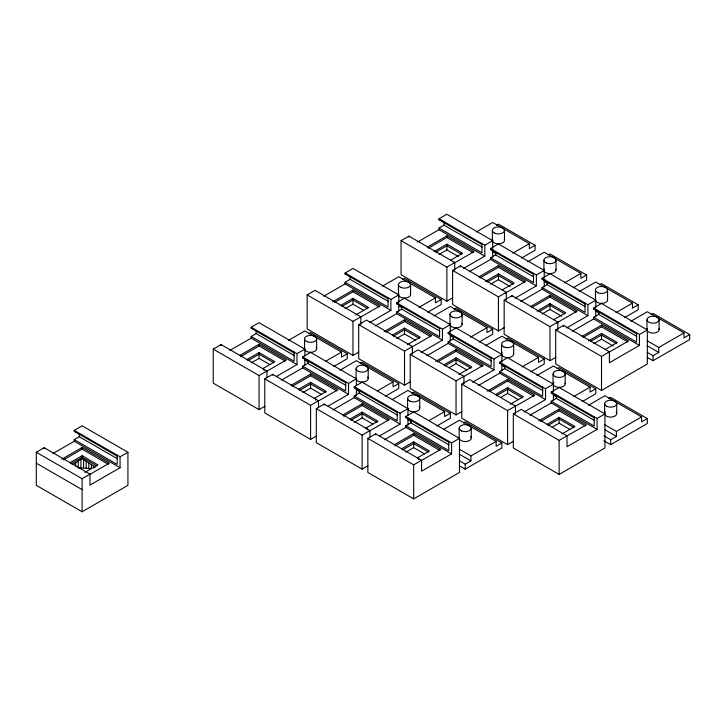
<?xml version="1.0" encoding="UTF-8"?>
<svg xmlns="http://www.w3.org/2000/svg" width="726" height="726" viewBox="0 0 726 726"><rect width="100%" height="100%" fill="white"/><g stroke="black" fill="none" stroke-linecap="round" stroke-linejoin="round"><path stroke-width="1.09" d="M73.108 464.422L82.111 458.596L82.111 455.737L70.068 462.689M264.899 406.251L259.055 409.627L213.235 383.174L213.235 349.115L221.112 344.569L266.923 371.022L266.923 377.565M294.13 352.999L251.178 328.206L251.178 327.217L259.055 322.671L304.866 349.115L304.866 355.713M358.816 352.028L352.972 355.404L307.152 328.951L307.152 294.892L315.03 290.346L360.84 316.799L360.84 324.44M388.047 298.776L345.095 273.983L345.095 272.994L352.972 268.448L398.783 294.892L398.783 302.588M452.734 297.805L446.889 301.181L401.07 274.727L401.07 240.669L408.947 236.122L454.757 262.576L454.757 270.217M481.964 244.553L439.012 219.76L439.012 218.771L446.889 214.224L492.7 240.669L492.7 248.365M74.243 430.364L82.111 425.817L127.93 452.262L127.93 485.331L82.111 511.776L36.3 485.331L36.3 452.262L44.177 447.715L89.988 474.169L89.988 485.077L120.053 467.725L120.053 456.808L74.243 430.364L74.243 431.353L117.185 456.146M251.178 327.217L296.988 353.662L296.988 364.579L251.178 338.125L251.178 336.474L256.187 333.579L294.257 355.558M345.095 272.994L390.906 299.439L390.906 310.356L345.095 283.902L345.095 282.251L350.104 279.356L388.174 301.335M439.012 218.771L484.823 245.216L484.823 256.133L439.012 229.679L439.012 228.028L444.022 225.133L482.091 247.112M120.053 467.725L74.243 441.272L74.243 439.62L79.252 436.725L117.322 458.705M229.843 350.44L251.178 338.125M323.76 296.217L345.095 283.902M417.677 241.994L439.012 229.679M52.907 453.587L74.243 441.272M239.625 355.54L259.055 344.324L286.253 360.032L266.823 371.249M332.572 301.88L352.972 290.101L380.17 305.809L360.74 317.026M427.46 247.094L446.889 235.877L474.087 251.586L453.686 263.366M61.71 459.249L82.111 447.47L109.317 463.179L89.888 474.396M240.596 356.638L259.055 345.975L285.282 361.121M334.514 302.415L352.972 291.752L379.199 306.898M428.431 248.192L446.889 237.529L473.116 252.675M63.652 459.785L82.111 449.122L108.346 464.268M247.012 359.542L259.055 352.591L274.8 361.684L262.758 368.636M340.93 305.319L352.972 298.368L368.717 307.461L355.749 314.948M433.921 251.632L446.889 244.145L462.634 253.238L450.592 260.189M247.938 360.659L259.055 354.243L273.874 362.8M341.855 306.436L352.972 300.019L367.792 308.577M435.772 252.212L446.889 245.796L461.709 254.354M70.994 463.805L82.111 457.389L96.939 465.947M288.394 340.449L304.866 330.938L341.519 352.092L341.519 357.056L347.246 353.743L347.246 358.708L333.742 366.503M382.312 286.225L398.783 276.715L435.437 297.869L435.437 302.833L441.163 299.52L441.163 304.484L427.659 312.28M476.229 232.002L492.7 222.492L529.354 243.646L529.354 248.61L535.08 245.297L535.08 250.261L521.577 258.057M251.241 362.882L259.055 358.381L269.791 364.579M345.159 308.659L352.972 304.158L363.708 310.356M439.076 254.436L446.889 249.935L458.605 256.695M308.686 333.688L310.592 332.59L347.246 353.743M402.603 279.465L404.509 278.367L441.163 299.52M496.52 225.241L498.426 224.143L535.08 245.297M84.897 472.317L97.865 464.831L82.111 455.737M213.235 349.115L259.055 375.569L266.923 371.022M296.988 353.662L304.866 349.115M307.152 294.892L352.972 321.346L360.84 316.799M390.906 299.439L398.783 294.892M401.07 240.669L446.889 267.123L454.757 262.576M484.823 245.216L492.7 240.669M36.3 452.262L82.111 478.715L89.988 474.169M120.053 456.808L127.93 452.262M316.436 435.999L310.592 439.384L264.781 412.931L264.781 378.872L272.649 374.326L318.469 400.779L318.469 407.322M345.667 382.756L302.715 357.963L302.715 356.974L310.592 352.428L356.402 378.872L356.402 385.47M410.362 381.776L404.509 385.161L358.698 358.708L358.698 324.649L366.566 320.102L412.386 346.556L412.386 354.197M439.584 328.533L396.632 303.74L396.632 302.751L404.509 298.204L450.32 324.649L450.32 332.345M504.28 327.562L498.426 330.938L452.616 304.484L452.616 270.426L460.493 265.879L506.303 292.333L506.303 299.974M533.501 274.31L490.558 249.517L490.558 248.528L498.426 243.981L544.246 270.426L544.246 278.122M276.624 376.331L296.988 364.579M369.57 322.671L390.906 310.356M463.487 268.448L484.823 256.133M302.715 356.974L348.534 383.419L348.534 394.336L302.715 367.882L302.715 366.231L307.724 363.336L345.794 385.315M396.632 302.751L442.452 329.196L442.452 340.113L396.632 313.659L396.632 312.008L401.65 309.113L439.72 331.092M490.558 248.528L536.369 274.972L536.369 285.89L490.558 259.436L490.558 257.784L495.568 254.89L533.637 276.869M281.379 380.197L302.715 367.882M375.297 325.974L396.632 313.659M469.214 271.751L490.558 259.436M326.01 361.049L341.519 352.092M418.956 307.379L435.437 297.869M512.874 253.156L529.354 243.646M291.162 385.297L310.592 374.081L337.79 389.789L318.36 401.006M384.108 331.637L404.509 319.857L431.716 335.566L412.286 346.783M478.997 276.851L498.426 265.634L525.633 281.343L505.232 293.123M292.133 386.395L310.592 375.732L336.819 390.878M386.05 332.172L404.509 321.509L430.745 336.655M479.968 277.949L498.426 267.286L524.662 282.432M298.549 389.299L310.592 382.348L326.337 391.441L314.294 398.392M392.467 335.076L404.509 328.125L420.254 337.218L407.286 344.705M485.458 281.389L498.426 273.902L514.18 282.995L502.138 289.946M299.475 390.416L310.592 384L325.411 392.557M393.392 336.192L404.509 329.776L419.329 338.334M487.309 281.969L498.426 275.553L513.246 284.111M339.931 370.206L356.402 360.695L393.056 381.849L393.056 386.813L398.783 383.5L398.783 388.464L385.279 396.26M433.849 315.982L450.32 306.472L486.974 327.626L486.974 332.59L492.7 329.277L492.7 334.241L479.196 342.037M527.766 261.759L544.246 252.249L580.891 273.403L580.891 278.367L586.617 275.054L586.617 280.018L573.113 287.814M302.787 392.639L310.592 388.129L321.328 394.336M396.705 338.416L404.509 333.906L415.245 340.113M490.622 284.193L498.426 279.682L510.142 286.452M360.223 363.445L362.129 362.347L398.783 383.5M454.14 309.222L456.046 308.123L492.7 329.277M548.057 254.998L549.972 253.9L586.617 275.054M264.781 378.872L310.592 405.326L318.469 400.779M348.534 383.419L356.402 378.872M358.698 324.649L404.509 351.103L412.386 346.556M442.452 329.196L450.32 324.649M452.616 270.426L498.426 296.88L506.303 292.333M536.369 274.972L544.246 270.426M367.982 465.756L362.129 469.141L316.318 442.688L316.318 408.629L324.195 404.083L370.006 430.536L370.006 437.079M397.213 412.513L354.261 387.72L354.261 386.731L362.129 382.185L407.948 408.629L407.948 415.227M461.899 411.533L456.046 414.918L410.235 388.464L410.235 354.406L418.112 349.859L463.923 376.313L463.923 383.954M491.13 358.29L448.178 333.497L448.178 332.508L456.046 327.961L501.866 354.406L501.866 362.102M555.817 357.31L549.972 360.695L504.153 334.241L504.153 300.183L512.03 295.636L557.84 322.09L557.84 329.731M585.047 304.067L542.095 279.274L542.095 278.285L549.972 273.738L595.783 300.183L595.783 307.878M328.161 406.088L348.534 394.336M421.116 352.428L442.452 340.113M515.033 298.204L536.369 285.89M354.261 386.731L400.071 413.176L400.071 424.093L354.261 397.639L354.261 395.988L359.27 393.093L397.34 415.072M448.178 332.508L493.989 358.953L493.989 369.87L448.178 343.416L448.178 341.764L453.187 338.87L491.257 360.849M542.095 278.285L587.906 304.729L587.906 315.647L542.095 289.193L542.095 287.541L547.105 284.646L585.174 306.626M332.925 409.954L354.261 397.639M426.843 355.731L448.178 343.416M520.76 301.508L542.095 289.193M377.547 390.806L393.056 381.849M470.502 337.136L486.974 327.626M564.42 282.913L580.891 273.403M342.699 415.054L362.129 403.837L389.336 419.546L369.906 430.763M435.645 361.394L456.046 349.614L483.253 365.323L463.823 376.54M530.543 306.608L549.972 295.391L577.17 311.1L556.769 322.87M343.67 416.143L362.129 405.489L388.365 420.635M437.587 361.92L456.046 351.266L482.282 366.412M531.514 307.697L549.972 297.043L576.199 312.189M350.086 419.056L362.129 412.105L377.883 421.198L365.84 428.149M444.003 364.833L456.046 357.882L471.8 366.975L458.832 374.462M536.995 311.145L549.972 303.659L565.717 312.752L553.675 319.703M351.012 420.173L362.129 413.756L376.957 422.314M444.938 365.949L456.046 359.533L470.875 368.091M538.855 311.726L549.972 305.31L564.792 313.868M392.439 399.4L407.948 390.443L444.593 411.606L444.593 416.57L450.32 413.257L450.32 418.221L436.825 426.017M485.385 345.739L501.866 336.22L538.51 357.383L538.51 362.347L544.246 359.034L544.246 363.998L530.742 371.794M579.303 291.516L595.783 282.006L632.437 303.159L632.437 308.123L638.163 304.811L638.163 309.775L624.659 317.571M354.324 422.396L362.129 417.886L372.874 424.093M449.222 367.61L456.046 363.662L466.791 369.87M542.159 313.95L549.972 309.439L561.679 316.209M411.76 393.202L413.675 392.104L450.32 413.257M505.686 338.978L507.592 337.88L544.246 359.034M599.603 284.755L601.509 283.657L638.163 304.811M316.318 408.629L362.129 435.083L370.006 430.536M400.071 413.176L407.948 408.629M410.235 354.406L456.046 380.86L463.923 376.313M493.989 358.953L501.866 354.406M504.153 300.183L549.972 326.636L557.84 322.09M587.906 304.729L595.783 300.183M405.798 416.488L413.675 411.941L459.485 438.386L459.485 472.445L413.675 498.889L367.855 472.445L367.855 438.386L375.732 433.839L421.543 460.293L421.543 471.201L451.608 453.841L451.608 442.933L405.798 416.488L405.798 417.477L448.75 442.27M513.436 441.29L507.592 444.666L461.781 418.221L461.781 384.163L469.649 379.616L515.469 406.07L515.469 413.711M542.667 388.047L499.715 363.254L499.715 362.265L507.592 357.718L553.403 384.163L553.403 391.858M593.632 308.042L601.509 303.495L647.32 329.94L647.32 363.998L601.509 390.452L555.699 363.998L555.699 329.94L563.567 325.393L609.386 351.847L609.386 362.755L639.452 345.394L639.452 334.486L593.632 308.042L593.632 309.031L636.584 333.824M379.707 435.845L400.071 424.093M472.653 382.185L493.989 369.87M566.57 327.961L587.906 315.647M451.608 453.841L405.798 427.396L405.798 425.745L410.807 422.85L448.877 444.829M499.715 362.265L545.535 388.709L545.535 399.618L499.715 373.173L499.715 371.521L504.724 368.626L542.794 390.606M639.452 345.394L593.632 318.95L593.632 317.298L598.641 314.403L636.711 336.383M384.462 439.711L405.798 427.396M478.38 385.488L499.715 373.173M572.297 331.265L593.632 318.95M429.093 420.563L444.593 411.606M522.039 366.893L538.51 357.383M615.957 312.67L632.437 303.159M394.245 444.811L413.675 433.594L440.873 449.303L421.443 460.52M487.191 391.151L507.592 379.371L534.79 395.08L515.36 406.297M582.08 336.365L601.509 325.148L628.707 340.857L608.306 352.627M395.216 445.9L413.675 435.246L439.902 450.392M489.133 391.677L507.592 381.023L533.819 396.169M583.051 337.454L601.509 326.8L627.736 341.946M401.632 448.813L413.675 441.862L429.42 450.955L417.377 457.906M495.549 394.59L507.592 387.639L523.337 396.732L510.369 404.219M588.541 340.902L601.509 333.415L617.254 342.509L605.212 349.46M402.558 449.929L413.675 443.513L428.494 452.071M496.475 395.706L507.592 389.29L522.411 397.848M590.392 341.483L601.509 335.067L616.329 343.625M443.976 429.157L459.485 420.2L496.139 441.363L496.139 446.327L501.866 443.014L501.866 447.978L465.212 469.141L459.422 465.793M536.931 375.496L553.403 365.977L590.057 387.139L590.057 392.104L595.783 388.791L595.783 393.755L582.279 401.551M630.849 321.273L647.32 311.753L683.974 332.916L683.974 337.88L689.7 334.568L689.7 339.532L653.046 360.695L647.265 357.346M405.861 452.153L413.675 447.643L424.411 453.85M500.758 397.367L507.592 393.419L518.328 399.627M593.696 343.707L601.509 339.196L613.225 345.966M463.306 422.959L465.212 421.86L501.866 443.014M557.223 368.735L559.129 367.637L595.783 388.791M651.14 314.512L653.046 313.414L689.7 334.568M367.855 438.386L413.675 464.84L421.543 460.293M451.608 442.933L459.485 438.386M461.781 384.163L507.592 410.617L515.469 406.07M545.535 388.709L553.403 384.163M555.699 329.94L601.509 356.393L609.386 351.847M639.452 334.486L647.32 329.94M551.261 392.022L559.129 387.475L604.949 413.92L604.949 447.978L559.129 474.423L513.318 447.978L513.318 413.92L521.195 409.373L567.006 435.827L567.006 446.735L597.071 429.375L597.071 418.466L551.261 392.022L551.261 393.011L594.204 417.804M524.19 411.941L545.535 399.618M597.071 429.375L551.261 402.93L551.261 401.278L556.27 398.383L594.34 420.363M529.916 415.245L551.261 402.93M459.367 449.231L470.938 455.91L496.139 441.363M573.576 396.65L590.057 387.139M647.202 340.784L658.772 347.464L683.974 332.916M538.728 420.908L559.129 409.128L586.336 424.828L559.129 440.373L513.318 413.92M459.422 460.838L465.212 464.177L470.938 460.874L470.938 455.91M647.265 352.391L653.046 355.731L658.772 352.428L658.772 347.464M540.67 421.434L559.129 410.78L585.365 425.926M547.086 424.347L559.129 417.396L574.883 426.489L561.906 433.976M548.012 425.463L559.129 419.047L573.957 427.605M588.468 405.253L604.949 395.734L641.593 416.896L641.593 421.86L647.32 418.548L647.32 423.512L610.675 444.666L603.923 440.773M552.295 427.124L559.129 423.176L569.865 429.375M608.76 398.492L610.675 397.394L647.32 418.548M597.071 418.466L604.949 413.92M604.822 424.764L616.401 431.444L641.593 416.896M603.923 435.809L610.675 439.711L616.401 436.408L616.401 431.444M79.161 467.889L91.367 468.624L91.367 464.586L82.111 458.596M439.012 219.76L442.016 220.504M490.558 249.517L493.562 250.261M542.095 279.274L545.099 280.018M593.632 309.031L596.645 309.775M345.095 273.983L347.101 274.482M396.632 303.74L398.638 304.239M448.178 333.497L450.184 333.996M499.715 363.254L501.72 363.753M551.261 393.011L553.257 393.501M251.178 328.206L253.183 328.706M302.715 357.963L304.72 358.462M354.261 387.72L356.266 388.219M405.798 417.477L407.803 417.967M74.243 431.353L76.248 431.852M492.582 251.514L496.439 253.737M544.119 281.271L547.976 283.494M595.665 311.027L599.522 313.251M647.202 345.739L658.772 352.428M439.012 228.028L481.964 252.82L481.964 243.564M490.558 257.784L533.501 282.577L533.501 273.321M542.095 287.541L585.047 312.334L585.047 303.078M593.632 317.298L636.584 342.091L636.584 332.835M398.665 305.737L401.56 307.407M450.202 335.494L453.097 337.163M501.748 365.251L504.634 366.92M553.285 395.008L556.18 396.677M604.822 429.719L616.401 436.408M345.095 282.251L388.047 307.044L388.047 297.787M396.632 312.008L439.584 336.8L439.584 327.544M448.178 341.764L491.13 366.557L491.13 357.301M499.715 371.521L542.667 396.314L542.667 387.058M551.261 401.278L594.204 426.071L594.204 416.815M304.748 359.96L308.604 362.183M356.285 389.717L360.141 391.94M407.821 419.474L411.687 421.697M459.367 454.186L470.938 460.874M251.178 336.474L294.13 361.267L294.13 352.01M302.715 366.231L345.667 391.024L345.667 381.767M354.261 395.988L397.213 420.781L397.213 411.524M405.798 425.745L448.75 450.537L448.75 441.281M74.243 439.62L117.185 464.413L117.185 455.157M36.3 463.179L82.111 489.623M91.367 464.586L95.451 467.145M659.108 319.485L659.108 329.404M653.046 355.731L653.046 360.695M646.984 319.903L646.984 329.822A6.071 3.503 0 0 1 647.265 328.542M616.737 403.465L616.737 413.384M610.675 439.711L610.675 444.666M607.571 289.728L607.571 299.647M604.604 403.883L604.604 413.802M601.509 325.148L601.509 326.8M601.509 333.415L601.509 339.196M601.509 356.393L601.509 390.452M598.641 311.3L598.641 314.403M595.783 310.075L595.783 316.663M595.447 290.146L595.447 300.065A6.071 3.503 0 0 1 595.728 298.785M565.191 373.709L565.191 383.627M563.567 325.393L563.567 326.391M559.129 409.128L559.129 410.78M559.129 417.396L559.129 423.176M559.129 440.373L559.129 474.423M556.27 395.28L556.27 398.383M556.034 259.972L556.034 269.89M553.403 394.055L553.403 400.643M553.067 374.126L553.067 384.045M549.972 295.391L549.972 297.043M549.972 303.659L549.972 309.439M549.972 326.636L549.972 360.695M547.105 281.543L547.105 284.646M544.246 280.318L544.246 286.906M543.901 260.389L543.901 270.308A6.071 3.503 0 0 1 544.182 269.028M513.654 343.952L513.654 353.871M512.03 295.636L512.03 296.635M507.592 379.371L507.592 381.023M507.592 387.639L507.592 393.419M507.592 410.617L507.592 444.666M504.724 365.523L504.724 368.626M504.488 230.215L504.488 240.134M501.866 364.298L501.866 370.886M501.53 344.369L501.53 354.288M498.426 265.634L498.426 267.286M498.426 273.902L498.426 279.682M498.426 296.88L498.426 330.938M495.568 251.786L495.568 254.89M492.7 250.561L492.7 257.149M492.364 230.632L492.364 240.551A6.071 3.503 0 0 1 492.645 239.271M471.274 427.932L471.274 437.851M465.212 464.177L465.212 469.141M462.117 314.195L462.117 324.114M460.493 265.879L460.493 266.878M459.15 428.349L459.15 438.268M456.046 349.614L456.046 351.266M456.046 357.882L456.046 363.662M456.046 380.86L456.046 414.918M453.187 335.766L453.187 338.87M450.32 334.541L450.32 341.129M449.984 314.612L449.984 324.531M446.889 235.877L446.889 237.529M446.889 244.145L446.889 249.935M446.889 267.123L446.889 301.181M444.022 222.029L444.022 225.133M419.737 398.175L419.737 408.094M418.684 458.641L418.684 459.631M413.675 433.594L413.675 435.246M413.675 441.862L413.675 447.643M413.675 464.84L413.675 498.889M410.807 419.746L410.807 422.85M410.571 284.438L410.571 294.357M408.947 236.122L408.947 237.121M407.948 418.521L407.948 425.109M407.613 398.592L407.613 408.511M404.509 319.857L404.509 321.509M404.509 328.125L404.509 333.906M404.509 351.103L404.509 385.161M401.65 306.009L401.65 309.113M398.783 304.784L398.783 311.372M398.447 284.855L398.447 294.774M375.732 433.839L375.732 434.838M368.2 368.418L368.2 378.337M367.147 428.885L367.147 429.874M362.129 403.837L362.129 405.489M362.129 412.105L362.129 417.886M362.129 435.083L362.129 469.141M359.27 389.989L359.27 393.093M356.402 388.764L356.402 395.352M356.067 368.835L356.067 378.754M352.972 290.101L352.972 291.752M352.972 298.368L352.972 304.158M352.972 321.346L352.972 355.404M350.104 276.252L350.104 279.356M324.195 404.083L324.195 405.081M316.654 338.661L316.654 348.58M315.601 399.128L315.601 400.117M310.592 374.081L310.592 375.732M310.592 382.348L310.592 388.129M310.592 405.326L310.592 439.384M307.724 360.232L307.724 363.336M304.866 359.007L304.866 365.595M304.53 339.078L304.53 348.997M272.649 374.326L272.649 375.324M264.064 369.371L264.064 370.36M259.055 344.324L259.055 345.975M259.055 352.591L259.055 358.381M259.055 375.569L259.055 409.627M256.187 330.475L256.187 333.579M221.112 344.569L221.112 345.567M93.854 466.146L93.854 468.152M88.817 462.952L88.817 468.225M86.203 461.273L86.203 467.952M83.572 459.549L83.572 467.816M82.111 447.47L82.111 449.122M82.111 478.715L82.111 511.776M80.922 459.386L80.922 467.807M79.252 433.622L79.252 436.725M78.281 461.11L78.281 467.934M75.667 462.789L75.667 466.028M44.177 447.715L44.177 448.713M616.192 412.132A6.071 3.503 0 0 1 610.466 417.096A6.071 3.503 0 0 1 605.33 411.923M607.408 299.012A6.071 3.503 0 0 1 602.97 303.259A6.071 3.503 0 0 1 595.61 300.7M513.482 353.235A6.071 3.503 0 0 1 506.83 357.555A6.071 3.503 0 0 1 502.247 352.409M419.201 406.841A6.071 3.503 0 0 1 414.591 411.769A6.071 3.503 0 0 1 407.649 407.858M470.738 436.598A6.071 3.503 0 0 1 466.128 441.526A6.071 3.503 0 0 1 459.186 437.615M658.945 328.769A6.071 3.503 0 0 1 654.516 333.016A6.071 3.503 0 0 1 647.156 330.457M565.028 382.992A6.071 3.503 0 0 1 558.367 387.312A6.071 3.503 0 0 1 553.784 382.166M461.945 323.478A6.071 3.503 0 0 1 455.846 327.825A6.071 3.503 0 0 1 450.265 323.251M555.862 269.255A6.071 3.503 0 0 1 551.433 273.502A6.071 3.503 0 0 1 544.073 270.943M367.655 377.084A6.071 3.503 0 0 1 363.045 382.012A6.071 3.503 0 0 1 356.103 378.101M504.325 239.498A6.071 3.503 0 0 1 499.896 243.745A6.071 3.503 0 0 1 492.537 241.186M410.408 293.721A6.071 3.503 0 0 1 404.309 298.068A6.071 3.503 0 0 1 398.728 293.495M316.119 347.327A6.071 3.503 0 0 1 311.508 352.255A6.071 3.503 0 0 1 304.566 348.344M607 406.469A6.071 3.503 0 0 0 616.701 404.11A6.071 3.503 0 0 0 608.315 400.443A6.071 3.503 0 0 0 607 406.469M597.834 292.732A6.071 3.503 0 0 0 607.535 290.373A6.071 3.503 0 0 0 599.159 286.706A6.071 3.503 0 0 0 597.834 292.732M503.917 346.955A6.071 3.503 0 0 0 513.618 344.596A6.071 3.503 0 0 0 505.242 340.93A6.071 3.503 0 0 0 503.917 346.955M409.999 401.179A6.071 3.503 0 0 0 419.701 398.819A6.071 3.503 0 0 0 411.324 395.153A6.071 3.503 0 0 0 409.999 401.179M461.536 430.935A6.071 3.503 0 0 0 471.238 428.576A6.071 3.503 0 0 0 462.861 424.91A6.071 3.503 0 0 0 461.536 430.935M649.371 322.489A6.071 3.503 0 0 0 659.072 320.13A6.071 3.503 0 0 0 650.696 316.463A6.071 3.503 0 0 0 649.371 322.489M555.454 376.712A6.071 3.503 0 0 0 565.155 374.353A6.071 3.503 0 0 0 556.778 370.687A6.071 3.503 0 0 0 555.454 376.712M452.38 317.198A6.071 3.503 0 0 0 462.072 314.839A6.071 3.503 0 0 0 453.696 311.173A6.071 3.503 0 0 0 452.38 317.198M546.297 262.975A6.071 3.503 0 0 0 555.998 260.616A6.071 3.503 0 0 0 547.613 256.95A6.071 3.503 0 0 0 546.297 262.975M358.462 371.422A6.071 3.503 0 0 0 368.155 369.062A6.071 3.503 0 0 0 359.778 365.396A6.071 3.503 0 0 0 358.462 371.422M494.751 233.218A6.071 3.503 0 0 0 504.452 230.868A6.071 3.503 0 0 0 496.076 227.193A6.071 3.503 0 0 0 494.751 233.218M400.834 287.442A6.071 3.503 0 0 0 410.535 285.091A6.071 3.503 0 0 0 402.159 281.416A6.071 3.503 0 0 0 400.834 287.442M306.916 341.665A6.071 3.503 0 0 0 316.618 339.305A6.071 3.503 0 0 0 308.241 335.639A6.071 3.503 0 0 0 306.916 341.665"/></g></svg>
